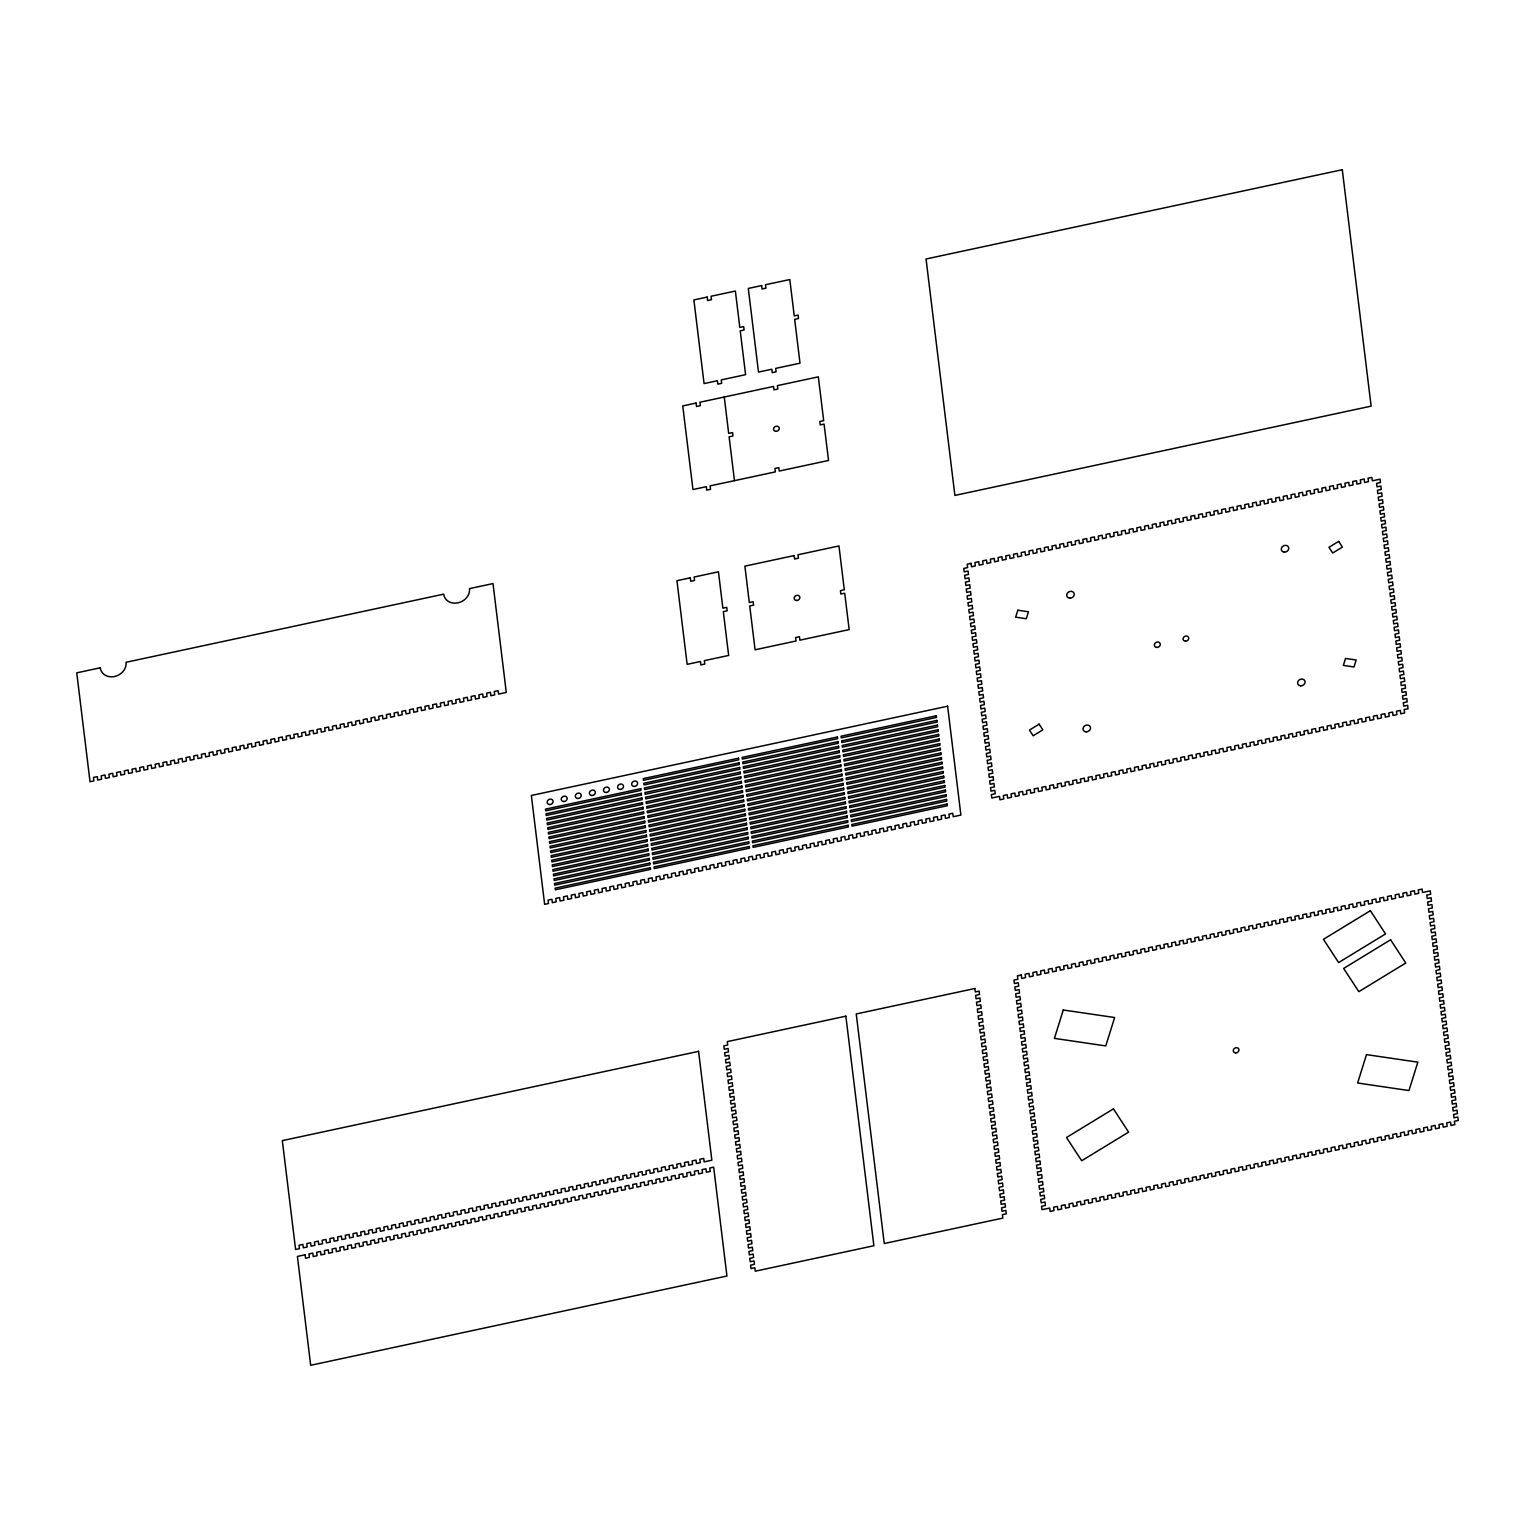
<?xml version="1.0" encoding="UTF-8"?>
<svg xmlns="http://www.w3.org/2000/svg" width="1535" height="1535" viewBox="0 0 1535 1535"><rect width="100%" height="100%" fill="white"/><g stroke="black" fill="none" stroke-linecap="round" stroke-linejoin="round"><path stroke-width="1.5" d="M724.251 397.028L728.684 433.407L732.54 432.582L732.962 435.998L729.106 436.823L734.459 480.666M1017.82 610.201L1015.652 617.166L1026.282 618.739L1028.45 611.774L1017.82 610.201M1063.275 1009.992L1054.411 1038.37L1105.756 1045.93L1114.64 1017.532L1063.275 1009.992M1345.543 658.438L1343.355 665.403L1353.985 666.977L1356.172 660.012L1345.543 658.438M1366.495 1054.622L1357.612 1083L1408.957 1090.56L1417.841 1062.162L1366.495 1054.622M1039.137 724.155L1029.429 730.084L1033.151 735.783L1042.86 729.854L1039.137 724.155M1338.673 541.394L1328.965 547.323L1332.687 553.022L1342.396 547.093L1338.673 541.394M1370.371 910.696L1323.439 939.324L1338.616 962.56L1385.549 933.932L1370.371 910.696M1113.431 1108.884L1066.499 1137.512L1081.676 1160.748L1128.609 1132.12L1113.431 1108.884M1390.576 939.785L1343.643 968.432L1358.82 991.668L1405.753 963.021L1390.576 939.785M707.213 297.08L693.878 299.939L704.066 383.577L717.421 380.718L717.824 384.153L721.68 383.328L721.258 379.893L745.588 374.674L740.235 330.85L744.091 330.025L743.669 326.59L739.812 327.415L735.38 291.036L711.07 296.255L711.492 299.69L707.635 300.515L707.213 297.08M761.629 285.568L748.293 288.446L758.501 372.084L771.836 369.206L772.259 372.64L776.115 371.815L775.693 368.381L800.004 363.181L794.67 319.338L798.507 318.512L798.104 315.097L794.247 315.922L789.815 279.543L765.485 284.743L765.907 288.177L762.051 289.002L761.629 285.568M1342.281 169.713L926.046 258.993L954.885 495.421L1371.12 406.142L1342.281 169.713M696.084 403.053L682.749 405.931L692.957 489.55L706.292 486.691L706.714 490.125L710.551 489.3L710.149 485.866L775.386 471.878L774.964 468.463L778.821 467.638L779.224 471.053L828.535 460.481L824.084 424.101L820.246 424.926L819.824 421.492L823.681 420.667L818.328 376.843L777.401 385.63L777.823 389.046L773.966 389.871L773.544 386.455L699.941 402.228L700.363 405.662L696.506 406.487L696.084 403.053M100.255 667.802L76.75 672.848L90.028 781.718L93.884 780.874L93.462 777.458L97.319 776.633L97.741 780.049L101.598 779.224L101.176 775.808L105.032 774.983L105.435 778.399L109.292 777.573L108.889 774.158L112.727 773.314L113.149 776.748L117.005 775.923L116.583 772.489L120.44 771.664L120.862 775.098L124.719 774.273L124.297 770.839L128.153 770.014L128.575 773.448L132.432 772.623L132.01 769.188L135.867 768.363L136.27 771.798L140.126 770.954L139.723 767.538L143.561 766.713L143.983 770.129L147.84 769.304L147.418 765.888L151.274 765.063L151.696 768.479L155.553 767.654L155.131 764.238L158.988 763.413L159.41 766.828L163.266 766.003L162.844 762.569L166.701 761.744L167.104 765.178L170.961 764.353L170.538 760.919L174.395 760.094L174.817 763.528L178.674 762.703L178.252 759.269L182.109 758.443L182.531 761.878L186.387 761.053L185.965 757.618L189.822 756.793L190.244 760.209L194.082 759.384L193.679 755.968L197.535 755.143L197.938 758.559L201.795 757.734L201.373 754.318L205.229 753.493L205.652 756.909L209.508 756.083L209.086 752.668L212.943 751.824L213.365 755.258L217.222 754.433L216.8 750.999L220.656 750.174L221.078 753.608L224.916 752.783L224.513 749.349L228.35 748.524L228.773 751.958L232.629 751.133L232.207 747.698L236.064 746.873L236.486 750.308L240.343 749.464L239.921 746.048L243.777 745.223L244.199 748.639L248.056 747.814L247.634 744.398L251.491 743.573L251.893 746.989L255.75 746.163L255.347 742.748L259.185 741.904L259.607 745.338L263.464 744.513L263.041 741.079L266.898 740.254L267.32 743.688L271.177 742.863L270.755 739.429L274.611 738.604L275.034 742.038L278.89 741.213L278.468 737.779L282.325 736.953L282.728 740.388L286.584 739.563L286.162 736.128L290.019 735.303L290.441 738.719L294.298 737.894L293.876 734.478L297.732 733.653L298.155 737.069L302.011 736.244L301.589 732.828L305.446 732.003L305.868 735.418L309.705 734.593L309.302 731.159L313.159 730.334L313.562 733.768L317.419 732.943L316.997 729.509L320.853 728.684L321.275 732.118L325.132 731.293L324.71 727.859L328.567 727.034L328.989 730.468L332.846 729.643L332.423 726.209L336.28 725.383L336.702 728.799L340.54 727.974L340.137 724.558L343.993 723.733L344.396 727.149L348.253 726.324L347.831 722.908L351.688 722.083L352.11 725.499L355.966 724.673L355.544 721.258L359.401 720.414L359.823 723.848L363.68 723.023L363.258 719.589L367.114 718.764L367.537 722.198L371.374 721.373L370.971 717.939L374.809 717.114L375.231 720.548L379.087 719.723L378.665 716.289L382.522 715.463L382.944 718.898L386.801 718.054L386.379 714.638L390.235 713.813L390.657 717.229L394.514 716.404L394.092 712.988L397.949 712.163L398.352 715.579L402.208 714.754L401.805 711.338L405.643 710.513L406.065 713.928L409.922 713.103L409.5 709.669L413.356 708.844L413.778 712.278L417.635 711.453L417.213 708.019L421.07 707.194L421.492 710.628L425.349 709.803L424.926 706.369L428.783 705.544L429.186 708.978L433.043 708.153L432.621 704.718L436.477 703.893L436.899 707.309L440.756 706.484L440.334 703.068L444.191 702.243L444.613 705.659L448.469 704.834L448.047 701.418L451.904 700.593L452.326 704.009L456.164 703.183L455.761 699.749L459.617 698.924L460.02 702.358L463.877 701.533L463.455 698.099L467.312 697.274L467.734 700.708L471.59 699.883L471.168 696.449L475.025 695.624L475.447 699.058L479.304 698.233L478.882 694.799L482.738 693.973L483.16 697.408L486.998 696.564L486.595 693.148L490.433 692.323L490.855 695.739L494.711 694.914L494.289 691.498L498.146 690.673L498.568 694.089L506.281 692.438L493.004 583.588L469.499 588.615A13.354 11.378 -26.7 0 1 457.986 602.852A13.354 11.378 -26.7 0 1 443.692 594.16L126.062 662.276A13.354 11.378 -26.7 0 1 114.549 676.513A13.354 11.378 -26.7 0 1 100.255 667.802M690.27 577.851L676.935 580.71L687.143 664.348L700.478 661.489L700.9 664.924L704.757 664.099L704.335 660.664L728.645 655.445L723.311 611.621L727.149 610.796L726.746 607.361L722.889 608.186L718.438 571.807L694.127 577.026L694.549 580.46L690.692 581.285L690.27 577.851M794.171 555.574L744.878 566.146L749.31 602.526L753.167 601.701L753.589 605.116L749.732 605.96L755.086 649.785L796.013 640.997L795.59 637.581L799.447 636.756L799.85 640.172L849.162 629.599L844.711 593.22L840.873 594.045L840.451 590.63L844.308 589.805L838.954 545.961L798.027 554.749L798.449 558.164L794.593 558.989L794.171 555.574M971.079 563.345L967.223 564.17L967.645 567.605L963.788 568.43L964.21 571.864L968.048 571.039L968.47 574.455L964.613 575.28L965.035 578.714L968.892 577.889L969.314 581.304L965.457 582.13L965.88 585.564L969.736 584.739L970.139 588.154L966.283 588.999L966.705 592.414L970.561 591.589L970.983 595.024L967.127 595.849L967.549 599.264L971.406 598.439L971.808 601.874L967.971 602.699L968.374 606.114L972.231 605.289L972.653 608.723L968.796 609.548L969.218 612.983L973.075 612.158L973.497 615.573L969.64 616.398L970.043 619.833L973.9 619.008L974.322 622.423L970.465 623.248L970.887 626.683L974.744 625.858L975.166 629.273L971.31 630.117L971.732 633.533L975.569 632.708L975.991 636.142L972.135 636.967L972.557 640.383L976.413 639.558L976.836 642.992L972.979 643.817L973.401 647.233L977.258 646.408L977.661 649.842L973.823 650.667L974.226 654.102L978.083 653.277L978.505 656.692L974.648 657.517L975.07 660.952L978.927 660.127L979.349 663.542L975.492 664.367L975.895 667.802L979.752 666.977L980.174 670.392L976.318 671.236L976.74 674.652L980.596 673.827L981.018 677.261L977.162 678.086L977.584 681.502L981.421 680.677L981.844 684.111L977.987 684.936L978.409 688.352L982.266 687.526L982.688 690.961L978.831 691.786L979.253 695.221L983.11 694.396L983.513 697.811L979.656 698.636L980.078 702.071L983.935 701.246L984.357 704.661L980.5 705.486L980.923 708.921L984.779 708.096L985.182 711.511L981.345 712.355L981.748 715.77L985.604 714.945L986.026 718.38L982.17 719.205L982.592 722.62L986.449 721.795L986.871 725.23L983.014 726.055L983.436 729.47L987.274 728.645L987.696 732.08L983.839 732.905L984.261 736.339L988.118 735.514L988.54 738.93L984.683 739.755L985.105 743.189L988.962 742.364L989.365 745.78L985.508 746.605L985.931 750.039L989.787 749.214L990.209 752.63L986.353 753.455L986.775 756.889L990.631 756.064L991.034 759.499L987.197 760.324L987.6 763.739L991.457 762.914L991.879 766.349L988.022 767.174L988.444 770.589L992.301 769.764L992.723 773.199L988.866 774.024L989.269 777.458L993.126 776.633L993.548 780.049L989.691 780.874L990.113 784.308L993.97 783.483L994.392 786.899L990.535 787.724L990.958 791.158L994.795 790.333L995.217 793.749L991.361 794.574L991.783 798.008L999.496 796.358L999.918 799.793L1003.775 798.948L1003.353 795.533L1007.209 794.708L1007.612 798.123L1011.469 797.298L1011.066 793.883L1014.904 793.058L1015.326 796.473L1019.182 795.648L1018.76 792.233L1022.617 791.388L1023.039 794.823L1026.896 793.998L1026.474 790.563L1030.33 789.738L1030.753 793.173L1034.609 792.348L1034.187 788.913L1038.044 788.088L1038.447 791.523L1042.303 790.698L1041.881 787.263L1045.738 786.438L1046.16 789.873L1050.017 789.028L1049.595 785.613L1053.451 784.788L1053.873 788.203L1057.73 787.378L1057.308 783.963L1061.165 783.138L1061.587 786.553L1065.424 785.728L1065.021 782.313L1068.878 781.488L1069.281 784.903L1073.138 784.078L1072.716 780.643L1076.572 779.818L1076.994 783.253L1080.851 782.428L1080.429 778.993L1084.286 778.168L1084.708 781.603L1088.564 780.778L1088.142 777.343L1091.999 776.518L1092.421 779.953L1096.259 779.128L1095.856 775.693L1099.693 774.868L1100.115 778.283L1103.972 777.458L1103.55 774.043L1107.407 773.218L1107.829 776.633L1111.685 775.808L1111.263 772.393L1115.12 771.568L1115.542 774.983L1119.399 774.158L1118.977 770.723L1122.833 769.898L1123.236 773.333L1127.093 772.508L1126.69 769.073L1130.528 768.248L1130.95 771.683L1134.806 770.858L1134.384 767.423L1138.241 766.598L1138.663 770.033L1142.52 769.208L1142.098 765.773L1145.954 764.948L1146.376 768.383L1150.233 767.538L1149.811 764.123L1153.668 763.298L1154.071 766.713L1157.927 765.888L1157.524 762.473L1161.362 761.648L1161.784 765.063L1165.641 764.238L1165.218 760.823L1169.075 759.978L1169.497 763.413L1173.354 762.588L1172.932 759.153L1176.789 758.328L1177.211 761.763L1181.048 760.938L1180.645 757.503L1184.502 756.678L1184.905 760.113L1188.762 759.288L1188.339 755.853L1192.196 755.028L1192.618 758.463L1196.475 757.638L1196.053 754.203L1199.909 753.378L1200.332 756.793L1204.188 755.968L1203.766 752.553L1207.623 751.728L1208.045 755.143L1211.882 754.318L1211.48 750.903L1215.336 750.078L1215.739 753.493L1219.596 752.668L1219.174 749.234L1223.03 748.408L1223.453 751.843L1227.309 751.018L1226.887 747.583L1230.744 746.758L1231.166 750.193L1235.023 749.368L1234.601 745.933L1238.457 745.108L1238.879 748.543L1242.717 747.718L1242.314 744.283L1246.151 743.458L1246.573 746.873L1250.43 746.048L1250.008 742.633L1253.865 741.808L1254.287 745.223L1258.144 744.398L1257.721 740.983L1261.578 740.158L1262 743.573L1265.857 742.748L1265.435 739.333L1269.292 738.488L1269.694 741.923L1273.551 741.098L1273.148 737.663L1276.986 736.838L1277.408 740.273L1281.264 739.448L1280.842 736.013L1284.699 735.188L1285.121 738.623L1288.978 737.798L1288.556 734.363L1292.412 733.538L1292.835 736.973L1296.691 736.128L1296.269 732.713L1300.126 731.888L1300.529 735.303L1304.385 734.478L1303.963 731.063L1307.82 730.238L1308.242 733.653L1312.099 732.828L1311.677 729.413L1315.533 728.569L1315.956 732.003L1319.812 731.178L1319.39 727.743L1323.247 726.918L1323.669 730.353L1327.506 729.528L1327.103 726.093L1330.96 725.268L1331.363 728.703L1335.22 727.878L1334.798 724.443L1338.654 723.618L1339.076 727.053L1342.933 726.228L1342.511 722.793L1346.368 721.968L1346.79 725.383L1350.646 724.558L1350.224 721.143L1354.081 720.318L1354.503 723.733L1358.341 722.908L1357.938 719.493L1361.794 718.668L1362.197 722.083L1366.054 721.258L1365.632 717.824L1369.489 716.999L1369.911 720.433L1373.767 719.608L1373.345 716.173L1377.202 715.348L1377.624 718.783L1381.481 717.958L1381.059 714.523L1384.915 713.698L1385.318 717.133L1389.175 716.308L1388.772 712.873L1392.61 712.048L1393.032 715.483L1396.888 714.638L1396.466 711.223L1400.323 710.398L1400.745 713.813L1404.602 712.988L1404.18 709.573L1408.036 708.748L1407.614 705.313L1403.757 706.138L1403.335 702.723L1407.192 701.879L1406.789 698.463L1402.932 699.288L1402.51 695.854L1406.367 695.029L1405.945 691.613L1402.088 692.438L1401.666 689.004L1405.523 688.179L1405.101 684.764L1401.263 685.589L1400.841 682.154L1404.698 681.329L1404.276 677.894L1400.419 678.719L1399.997 675.304L1403.853 674.479L1403.431 671.044L1399.575 671.87L1399.172 668.454L1403.028 667.629L1402.606 664.195L1398.75 665.02L1398.327 661.604L1402.184 660.76L1401.762 657.345L1397.905 658.17L1397.502 654.735L1401.34 653.91L1400.937 650.495L1397.08 651.32L1396.658 647.885L1400.515 647.06L1400.093 643.645L1396.236 644.47L1395.814 641.035L1399.671 640.21L1399.248 636.776L1395.411 637.601L1394.989 634.185L1398.845 633.36L1398.423 629.926L1394.567 630.751L1394.145 627.335L1398.001 626.51L1397.579 623.076L1393.722 623.901L1393.319 620.485L1397.176 619.641L1396.754 616.226L1392.897 617.051L1392.475 613.616L1396.332 612.791L1395.91 609.376L1392.053 610.201L1391.65 606.766L1395.488 605.941L1395.085 602.526L1391.228 603.351L1390.806 599.916L1394.663 599.091L1394.24 595.657L1390.384 596.482L1389.962 593.066L1393.818 592.241L1393.415 588.807L1389.559 589.632L1389.137 586.216L1392.993 585.391L1392.571 581.957L1388.715 582.782L1388.292 579.367L1392.149 578.522L1391.727 575.107L1387.889 575.932L1387.467 572.497L1391.324 571.672L1390.902 568.257L1387.045 569.082L1386.623 565.648L1390.48 564.822L1390.058 561.407L1386.201 562.232L1385.798 558.798L1389.655 557.972L1389.233 554.538L1385.376 555.363L1384.954 551.948L1388.81 551.123L1388.388 547.688L1384.532 548.513L1384.129 545.098L1387.966 544.273L1387.563 540.838L1383.707 541.663L1383.284 538.248L1387.141 537.404L1386.719 533.988L1382.862 534.813L1382.44 531.379L1386.297 530.554L1385.875 527.138L1382.037 527.963L1381.615 524.529L1385.472 523.704L1385.05 520.288L1381.193 521.113L1380.771 517.679L1384.628 516.854L1384.205 513.419L1380.349 514.244L1379.946 510.829L1383.803 510.004L1383.38 506.569L1379.524 507.394L1379.102 503.979L1382.958 503.154L1382.536 499.719L1378.679 500.544L1378.277 497.129L1382.114 496.285L1381.711 492.869L1377.854 493.694L1377.432 490.26L1381.289 489.435L1380.867 486.019L1377.01 486.844L1376.588 483.41L1380.445 482.585L1380.042 479.169L1372.328 480.82L1371.906 477.385L1368.05 478.21L1368.472 481.645L1364.615 482.47L1364.193 479.035L1360.336 479.86L1360.758 483.295L1356.902 484.12L1356.499 480.685L1352.642 481.529L1353.045 484.945L1349.207 485.77L1348.785 482.355L1344.929 483.18L1345.351 486.595L1341.494 487.42L1341.072 484.005L1337.215 484.83L1337.637 488.245L1333.781 489.07L1333.359 485.655L1329.502 486.48L1329.924 489.914L1326.067 490.739L1325.664 487.305L1321.808 488.13L1322.211 491.565L1318.373 492.39L1317.951 488.955L1314.094 489.78L1314.516 493.215L1310.66 494.04L1310.238 490.605L1306.381 491.43L1306.803 494.865L1302.946 495.69L1302.524 492.274L1298.668 493.1L1299.09 496.515L1295.233 497.34L1294.83 493.925L1290.973 494.75L1291.395 498.165L1287.539 498.99L1287.117 495.575L1283.26 496.4L1283.682 499.834L1279.825 500.659L1279.403 497.225L1275.547 498.05L1275.969 501.485L1272.112 502.31L1271.69 498.875L1267.852 499.7L1268.255 503.135L1264.399 503.96L1263.996 500.525L1260.139 501.35L1260.561 504.785L1256.705 505.61L1256.282 502.175L1252.426 503.02L1252.848 506.435L1248.991 507.26L1248.569 503.845L1244.712 504.67L1245.134 508.085L1241.278 508.91L1240.856 505.495L1237.018 506.32L1237.421 509.735L1233.584 510.579L1233.161 507.145L1229.305 507.97L1229.727 511.404L1225.87 512.229L1225.448 508.795L1221.591 509.62L1222.014 513.055L1218.157 513.88L1217.735 510.445L1213.878 511.27L1214.3 514.705L1210.443 515.53L1210.04 512.095L1206.184 512.92L1206.587 516.355L1202.749 517.18L1202.327 513.764L1198.47 514.59L1198.893 518.005L1195.036 518.83L1194.614 515.415L1190.757 516.24L1191.179 519.655L1187.322 520.48L1186.9 517.065L1183.044 517.89L1183.466 521.324L1179.609 522.149L1179.206 518.715L1175.349 519.54L1175.772 522.975L1171.915 523.8L1171.493 520.365L1167.636 521.19L1168.058 524.625L1164.202 525.45L1163.779 522.015L1159.923 522.84L1160.345 526.275L1156.488 527.1L1156.066 523.684L1152.229 524.51L1152.631 527.925L1148.775 528.75L1148.372 525.335L1144.515 526.16L1144.937 529.575L1141.081 530.4L1140.659 526.985L1136.802 527.81L1137.224 531.225L1133.367 532.069L1132.945 528.635L1129.088 529.46L1129.511 532.894L1125.654 533.72L1125.232 530.285L1121.394 531.11L1121.797 534.545L1117.94 535.37L1117.538 531.935L1113.681 532.76L1114.103 536.195L1110.246 537.02L1109.824 533.585L1105.967 534.429L1106.39 537.845L1102.533 538.67L1102.111 535.254L1098.254 536.08L1098.676 539.495L1094.82 540.32L1094.397 536.905L1090.56 537.73L1090.963 541.145L1087.125 541.989L1086.703 538.555L1082.847 539.38L1083.269 542.814L1079.412 543.639L1078.99 540.205L1075.133 541.03L1075.555 544.464L1071.699 545.29L1071.277 541.855L1067.42 542.68L1067.842 546.115L1063.985 546.94L1063.582 543.505L1059.726 544.33L1060.129 547.765L1056.291 548.59L1055.869 545.174L1052.012 546L1052.434 549.415L1048.578 550.24L1048.156 546.825L1044.299 547.65L1044.721 551.065L1040.864 551.89L1040.442 548.475L1036.585 549.3L1037.008 552.734L1033.151 553.559L1032.748 550.125L1028.891 550.95L1029.313 554.384L1025.457 555.21L1025.035 551.775L1021.178 552.6L1021.6 556.035L1017.743 556.86L1017.321 553.425L1013.465 554.25L1013.887 557.685L1010.03 558.51L1009.608 555.075L1005.77 555.919L1006.173 559.335L1002.317 560.16L1001.914 556.745L998.057 557.57L998.479 560.985L994.622 561.81L994.2 558.395L990.344 559.22L990.766 562.635L986.909 563.479L986.487 560.045L982.63 560.87L983.052 564.304L979.196 565.129L978.774 561.695L974.936 562.52L975.339 565.954L971.501 566.78L971.079 563.345M947.613 706.215L531.359 795.475L544.637 904.345L548.494 903.501L548.091 900.086L551.928 899.261L552.351 902.676L556.207 901.851L555.785 898.436L559.642 897.61L560.064 901.026L563.921 900.201L563.499 896.785L567.355 895.941L567.777 899.376L571.634 898.551L571.212 895.116L575.069 894.291L575.471 897.726L579.328 896.9L578.906 893.466L582.763 892.641L583.185 896.075L587.042 895.25L586.619 891.816L590.476 890.991L590.898 894.425L594.755 893.6L594.333 890.166L598.189 889.341L598.612 892.756L602.449 891.931L602.046 888.516L605.903 887.69L606.306 891.106L610.163 890.281L609.74 886.865L613.597 886.04L614.019 889.456L617.876 888.631L617.454 885.196L621.31 884.371L621.733 887.806L625.589 886.981L625.167 883.546L629.024 882.721L629.446 886.155L633.283 885.33L632.88 881.896L636.718 881.071L637.14 884.505L640.997 883.68L640.575 880.246L644.431 879.421L644.853 882.836L648.71 882.011L648.288 878.596L652.145 877.771L652.567 881.186L656.424 880.361L656.001 876.946L659.858 876.12L660.261 879.536L664.118 878.711L663.715 875.295L667.552 874.451L667.974 877.886L671.831 877.061L671.409 873.626L675.266 872.801L675.688 876.236L679.545 875.41L679.122 871.976L682.979 871.151L683.401 874.585L687.258 873.76L686.836 870.326L690.692 869.501L691.095 872.935L694.952 872.091L694.549 868.676L698.387 867.851L698.809 871.266L702.665 870.441L702.243 867.026L706.1 866.2L706.522 869.616L710.379 868.791L709.957 865.375L713.813 864.531L714.236 867.966L718.073 867.141L717.67 863.706L721.527 862.881L721.93 866.316L725.786 865.491L725.364 862.056L729.221 861.231L729.643 864.665L733.5 863.84L733.078 860.406L736.934 859.581L737.356 863.015L741.213 862.19L740.791 858.756L744.648 857.931L745.07 861.346L748.907 860.521L748.504 857.106L752.361 856.281L752.764 859.696L756.621 858.871L756.199 855.455L760.055 854.63L760.477 858.046L764.334 857.221L763.912 853.786L767.769 852.961L768.191 856.396L772.047 855.571L771.625 852.136L775.482 851.311L775.904 854.746L779.742 853.921L779.339 850.486L783.176 849.661L783.598 853.095L787.455 852.27L787.033 848.836L790.89 848.011L791.312 851.445L795.168 850.601L794.746 847.186L798.603 846.361L799.025 849.776L802.882 848.951L802.46 845.536L806.316 844.711L806.719 848.126L810.576 847.301L810.173 843.885L814.01 843.041L814.433 846.476L818.289 845.651L817.867 842.216L821.724 841.391L822.146 844.826L826.003 844.001L825.581 840.566L829.437 839.741L829.859 843.175L833.716 842.35L833.294 838.916L837.151 838.091L837.554 841.525L841.41 840.681L840.988 837.266L844.845 836.441L845.267 839.856L849.124 839.031L848.702 835.616L852.558 834.791L852.98 838.206L856.837 837.381L856.415 833.965L860.272 833.14L860.694 836.556L864.531 835.731L864.128 832.296L867.985 831.471L868.388 834.906L872.245 834.081L871.822 830.646L875.679 829.821L876.101 833.256L879.958 832.43L879.536 828.996L883.392 828.171L883.815 831.605L887.671 830.78L887.249 827.346L891.106 826.521L891.528 829.936L895.365 829.111L894.963 825.696L898.819 824.871L899.222 828.286L903.079 827.461L902.657 824.046L906.513 823.221L906.936 826.636L910.792 825.811L910.37 822.395L914.227 821.551L914.649 824.986L918.506 824.161L918.083 820.726L921.94 819.901L922.343 823.336L926.2 822.511L925.797 819.076L929.634 818.251L930.057 821.686L933.913 820.86L933.491 817.426L937.348 816.601L937.77 820.035L941.627 819.191L941.204 815.776L945.061 814.951L945.483 818.366L949.34 817.541L948.918 814.126L952.774 813.301L953.177 816.716L960.891 815.066L947.613 706.215M738.527 758.194L643.261 778.629L643.453 780.298L738.719 759.863L738.527 758.194M837.419 736.992L742.153 757.407L742.364 759.096L837.63 738.661L837.419 736.992M936.331 715.77L841.065 736.205L841.276 737.875L936.542 717.44L936.331 715.77M739.083 762.837L643.817 783.272L644.028 784.941L739.294 764.507L739.083 762.837M837.995 741.635L742.729 762.07L742.94 763.739L838.206 743.305L837.995 741.635M936.906 720.414L841.64 740.849L841.832 742.518L937.098 722.083L936.906 720.414M640.747 788.702L545.481 809.137L545.692 810.806L640.958 790.371L640.747 788.702M739.659 767.5L644.393 787.915L644.585 789.585L739.851 769.169L739.659 767.5M838.571 746.279L743.285 766.713L743.496 768.383L838.762 747.948L838.571 746.279M937.463 725.076L842.197 745.492L842.408 747.161L937.674 726.746L937.463 725.076M641.323 793.346L546.057 813.78L546.249 815.45L641.515 795.015L641.323 793.346M740.215 772.143L644.949 792.559L645.16 794.247L740.426 773.813L740.215 772.143M839.127 750.922L743.861 771.357L744.072 773.026L839.338 752.591L839.127 750.922M938.038 729.72L842.773 750.154L842.964 751.824L938.23 731.389L938.038 729.72M641.879 797.989L546.613 818.424L546.825 820.093L642.09 799.658L641.879 797.989M740.791 776.787L645.525 797.221L645.717 798.891L741.002 778.456L740.791 776.787M839.703 755.565L744.437 776L744.628 777.669L839.894 757.235L839.703 755.565M938.595 734.363L843.329 754.798L843.54 756.467L938.806 736.033L938.595 734.363M642.455 802.651L547.189 823.067L547.381 824.736L642.647 804.321L642.455 802.651M741.347 781.43L646.082 801.865L646.293 803.534L741.558 783.099L741.347 781.43M840.259 760.228L744.993 780.643L745.204 782.313L840.47 761.897L840.259 760.228M939.171 739.007L843.905 759.441L844.096 761.111L939.382 740.676L939.171 739.007M643.011 807.295L547.746 827.71L547.957 829.399L643.223 808.964L643.011 807.295M741.923 786.073L646.657 806.508L646.868 808.178L742.134 787.743L741.923 786.073M840.835 764.871L745.569 785.306L745.761 786.975L841.026 766.541L840.835 764.871M939.727 743.65L844.461 764.085L844.672 765.754L939.938 745.319L939.727 743.65M643.587 811.938L548.321 832.373L548.513 834.042L643.779 813.608L643.587 811.938M742.499 790.717L647.214 811.152L647.425 812.821L742.691 792.386L742.499 790.717M841.391 769.515L746.125 789.949L746.336 791.619L841.602 771.184L841.391 769.515M940.303 748.293L845.037 768.728L845.248 770.397L940.514 749.963L940.303 748.293M644.144 816.582L548.878 837.016L549.089 838.686L644.355 818.251L644.144 816.582M743.055 795.379L647.789 815.795L648 817.464L743.266 797.049L743.055 795.379M841.967 774.158L746.701 794.593L746.893 796.262L842.159 775.827L841.967 774.158M940.878 752.956L845.593 773.371L845.804 775.041L941.07 754.625L940.878 752.956M644.719 821.225L549.453 841.66L549.645 843.329L644.911 822.894L644.719 821.225M743.631 800.023L648.346 820.457L648.557 822.127L743.823 801.692L743.631 800.023M842.523 778.801L747.257 799.236L747.468 800.905L842.734 780.471L842.523 778.801M941.435 757.599L846.169 778.034L846.38 779.703L941.646 759.269L941.435 757.599M645.276 825.868L550.01 846.303L550.221 847.972L645.487 827.538L645.276 825.868M744.187 804.666L648.921 825.101L649.132 826.77L744.398 806.336L744.187 804.666M843.099 783.445L747.833 803.879L748.025 805.549L843.291 785.114L843.099 783.445M942.01 762.243L846.744 782.677L846.936 784.347L942.202 763.912L942.01 762.243M645.851 830.531L550.585 850.946L550.777 852.616L646.062 832.2L645.851 830.531M744.763 809.31L649.497 829.744L649.689 831.414L744.955 810.979L744.763 809.31M843.655 788.107L748.389 808.523L748.6 810.192L843.866 789.777L843.655 788.107M942.567 766.886L847.301 787.321L847.512 788.99L942.778 768.555L942.567 766.886M646.408 835.174L551.142 855.609L551.353 857.278L646.619 836.844L646.408 835.174M745.319 813.953L650.053 834.388L650.264 836.057L745.53 815.622L745.319 813.953M844.231 792.751L748.965 813.185L749.157 814.855L844.442 794.42L844.231 792.751M943.142 771.529L847.876 791.964L848.068 793.633L943.334 773.199L943.142 771.529M646.983 839.818L551.717 860.252L551.928 861.922L647.194 841.487L646.983 839.818M745.895 818.596L650.629 839.031L650.821 840.7L746.087 820.266L745.895 818.596M844.787 797.394L749.521 817.829L749.732 819.498L844.998 799.063L844.787 797.394M943.699 776.173L848.433 796.607L848.644 798.277L943.91 777.842L943.699 776.173M647.559 844.461L552.274 864.896L552.485 866.565L647.751 846.13L647.559 844.461M746.451 823.259L651.185 843.674L651.396 845.344L746.662 824.928L746.451 823.259M845.363 802.038L750.097 822.472L750.308 824.141L845.574 803.707L845.363 802.038M944.274 780.835L849.009 801.251L849.2 802.92L944.466 782.505L944.274 780.835M648.115 849.104L552.849 869.539L553.061 871.208L648.326 850.774L648.115 849.104M747.027 827.902L651.761 848.337L651.953 850.006L747.219 829.572L747.027 827.902M845.938 806.681L750.653 827.116L750.864 828.785L846.13 808.35L845.938 806.681M944.831 785.479L849.565 805.913L849.776 807.583L945.042 787.148L944.831 785.479M648.691 853.748L553.425 874.183L553.617 875.852L648.883 855.417L648.691 853.748M747.583 832.546L652.317 852.98L652.529 854.65L747.794 834.215L747.583 832.546M846.495 811.324L751.229 831.759L751.44 833.428L846.706 812.994L846.495 811.324M945.407 790.122L850.141 810.557L850.332 812.226L945.598 791.791L945.407 790.122M649.247 858.41L553.981 878.826L554.193 880.495L649.459 860.08L649.247 858.41M748.159 837.189L652.893 857.624L653.085 859.293L748.37 838.858L748.159 837.189M847.071 815.987L751.805 836.402L751.996 838.072L847.262 817.656L847.071 815.987M945.963 794.765L850.697 815.2L850.908 816.869L946.174 796.435L945.963 794.765M649.823 863.054L554.557 883.488L554.749 885.158L650.015 864.723L649.823 863.054M748.715 841.832L653.449 862.267L653.661 863.936L748.926 843.502L748.715 841.832M847.627 820.63L752.361 841.065L752.572 842.734L847.838 822.299L847.627 820.63M946.539 799.409L851.273 819.843L851.464 821.513L946.75 801.078L946.539 799.409M650.379 867.697L555.114 888.132L555.325 889.801L650.591 869.366L650.379 867.697M749.291 846.476L654.025 866.91L654.217 868.58L749.502 848.145L749.291 846.476M848.203 825.274L752.937 845.708L753.129 847.378L848.394 826.943L848.203 825.274M947.095 804.052L851.829 824.487L852.04 826.156L947.306 805.721L947.095 804.052M1021.293 975.032L1017.436 975.857L1017.859 979.292L1014.002 980.117L1014.424 983.551L1018.261 982.726L1018.684 986.142L1014.827 986.967L1015.249 990.401L1019.106 989.576L1019.528 992.991L1015.671 993.817L1016.093 997.251L1019.95 996.426L1020.353 999.861L1016.515 1000.686L1016.918 1004.101L1020.775 1003.276L1021.197 1006.711L1017.34 1007.536L1017.763 1010.951L1021.619 1010.126L1022.041 1013.561L1018.185 1014.386L1018.588 1017.82L1022.444 1016.976L1022.866 1020.41L1019.01 1021.236L1019.432 1024.67L1023.289 1023.845L1023.711 1027.26L1019.854 1028.085L1020.276 1031.52L1024.114 1030.695L1024.536 1034.11L1020.679 1034.935L1021.101 1038.37L1024.958 1037.545L1025.38 1040.979L1021.523 1041.804L1021.945 1045.22L1025.802 1044.395L1026.205 1047.829L1022.348 1048.654L1022.77 1052.07L1026.627 1051.245L1027.049 1054.679L1023.193 1055.504L1023.615 1058.939L1027.471 1058.095L1027.874 1061.529L1024.037 1062.354L1024.44 1065.789L1028.296 1064.964L1028.719 1068.379L1024.862 1069.204L1025.284 1072.639L1029.141 1071.814L1029.563 1075.229L1025.706 1076.054L1026.128 1079.489L1029.966 1078.664L1030.388 1082.098L1026.531 1082.923L1026.953 1086.339L1030.81 1085.514L1031.232 1088.948L1027.376 1089.773L1027.798 1093.189L1031.654 1092.364L1032.057 1095.798L1028.201 1096.623L1028.623 1100.058L1032.479 1099.214L1032.902 1102.648L1029.045 1103.473L1029.467 1106.908L1033.324 1106.083L1033.727 1109.498L1029.889 1110.323L1030.292 1113.758L1034.149 1112.933L1034.571 1116.348L1030.714 1117.173L1031.136 1120.608L1034.993 1119.783L1035.415 1123.217L1031.558 1124.042L1031.961 1127.457L1035.818 1126.632L1036.24 1130.067L1032.383 1130.892L1032.806 1134.307L1036.662 1133.482L1037.084 1136.917L1033.228 1137.742L1033.65 1141.177L1037.487 1140.332L1037.909 1143.767L1034.053 1144.592L1034.475 1148.027L1038.332 1147.201L1038.754 1150.617L1034.897 1151.442L1035.319 1154.876L1039.176 1154.051L1039.579 1157.467L1035.741 1158.292L1036.144 1161.726L1040.001 1160.901L1040.423 1164.336L1036.566 1165.161L1036.988 1168.576L1040.845 1167.751L1041.267 1171.186L1037.411 1172.011L1037.813 1175.426L1041.67 1174.601L1042.092 1178.036L1038.236 1178.861L1038.658 1182.295L1042.514 1181.451L1042.937 1184.886L1039.08 1185.711L1039.502 1189.145L1043.34 1188.32L1043.762 1191.736L1039.905 1192.561L1040.327 1195.995L1044.184 1195.17L1044.606 1198.586L1040.749 1199.411L1041.171 1202.845L1045.028 1202.02L1045.431 1205.455L1041.574 1206.28L1041.996 1209.695L1049.71 1208.045L1050.132 1211.48L1053.989 1210.655L1053.566 1207.22L1057.423 1206.395L1057.845 1209.81L1061.683 1208.985L1061.28 1205.57L1065.117 1204.745L1065.539 1208.16L1069.396 1207.335L1068.974 1203.92L1072.831 1203.095L1073.253 1206.51L1077.11 1205.685L1076.687 1202.27L1080.544 1201.425L1080.966 1204.86L1084.823 1204.035L1084.401 1200.6L1088.257 1199.775L1088.66 1203.21L1092.517 1202.385L1092.114 1198.95L1095.952 1198.125L1096.374 1201.56L1100.23 1200.735L1099.808 1197.3L1103.665 1196.475L1104.087 1199.909L1107.944 1199.065L1107.522 1195.65L1111.378 1194.825L1111.801 1198.24L1115.657 1197.415L1115.235 1194L1119.092 1193.175L1119.495 1196.59L1123.351 1195.765L1122.929 1192.35L1126.786 1191.505L1127.208 1194.94L1131.065 1194.115L1130.643 1190.68L1134.499 1189.855L1134.921 1193.29L1138.778 1192.465L1138.356 1189.03L1142.213 1188.205L1142.635 1191.64L1146.472 1190.815L1146.069 1187.38L1149.926 1186.555L1150.329 1189.99L1154.186 1189.164L1153.764 1185.73L1157.62 1184.905L1158.042 1188.32L1161.899 1187.495L1161.477 1184.08L1165.334 1183.255L1165.756 1186.67L1169.612 1185.845L1169.19 1182.43L1173.047 1181.605L1173.469 1185.02L1177.307 1184.195L1176.904 1180.76L1180.76 1179.935L1181.163 1183.37L1185.02 1182.545L1184.598 1179.11L1188.455 1178.285L1188.877 1181.72L1192.733 1180.895L1192.311 1177.46L1196.168 1176.635L1196.59 1180.07L1200.447 1179.245L1200.025 1175.81L1203.881 1174.985L1204.284 1178.419L1208.141 1177.575L1207.738 1174.16L1211.576 1173.335L1211.998 1176.75L1215.854 1175.925L1215.432 1172.51L1219.289 1171.685L1219.711 1175.1L1223.568 1174.275L1223.146 1170.86L1227.002 1170.015L1227.424 1173.45L1231.281 1172.625L1230.859 1169.19L1234.716 1168.365L1235.119 1171.8L1238.975 1170.975L1238.572 1167.54L1242.41 1166.715L1242.832 1170.15L1246.689 1169.325L1246.266 1165.89L1250.123 1165.065L1250.545 1168.5L1254.402 1167.655L1253.98 1164.24L1257.837 1163.415L1258.259 1166.83L1262.115 1166.005L1261.693 1162.59L1265.55 1161.765L1265.953 1165.18L1269.81 1164.355L1269.387 1160.94L1273.244 1160.115L1273.666 1163.53L1277.523 1162.705L1277.101 1159.27L1280.957 1158.445L1281.38 1161.88L1285.236 1161.055L1284.814 1157.62L1288.671 1156.795L1289.093 1160.23L1292.93 1159.405L1292.528 1155.97L1296.384 1155.145L1296.787 1158.58L1300.644 1157.755L1300.222 1154.32L1304.078 1153.495L1304.501 1156.91L1308.357 1156.085L1307.935 1152.67L1311.792 1151.845L1312.214 1155.26L1316.071 1154.435L1315.648 1151.02L1319.505 1150.195L1319.927 1153.61L1323.765 1152.785L1323.362 1149.35L1327.199 1148.525L1327.621 1151.96L1331.478 1151.135L1331.056 1147.7L1334.913 1146.875L1335.335 1150.31L1339.192 1149.485L1338.769 1146.05L1342.626 1145.225L1343.048 1148.66L1346.905 1147.835L1346.483 1144.4L1350.34 1143.575L1350.742 1147.01L1354.599 1146.165L1354.196 1142.75L1358.034 1141.925L1358.456 1145.34L1362.312 1144.515L1361.89 1141.1L1365.747 1140.275L1366.169 1143.69L1370.026 1142.865L1369.604 1139.45L1373.46 1138.605L1373.883 1142.04L1377.739 1141.215L1377.317 1137.78L1381.174 1136.955L1381.577 1140.39L1385.433 1139.565L1385.031 1136.13L1388.868 1135.305L1389.29 1138.74L1393.147 1137.915L1392.725 1134.48L1396.581 1133.655L1397.004 1137.09L1400.86 1136.265L1400.438 1132.83L1404.295 1132.005L1404.717 1135.42L1408.554 1134.595L1408.151 1131.18L1412.008 1130.355L1412.411 1133.77L1416.268 1132.945L1415.846 1129.53L1419.702 1128.705L1420.124 1132.12L1423.981 1131.295L1423.559 1127.86L1427.416 1127.035L1427.838 1130.47L1431.694 1129.645L1431.272 1126.21L1435.129 1125.385L1435.551 1128.82L1439.389 1127.995L1438.986 1124.56L1442.842 1123.735L1443.245 1127.17L1447.102 1126.345L1446.68 1122.91L1450.537 1122.085L1450.959 1125.5L1454.815 1124.675L1454.393 1121.26L1458.25 1120.435L1457.828 1117L1453.971 1117.825L1453.568 1114.41L1457.406 1113.585L1457.003 1110.15L1453.146 1110.975L1452.724 1107.541L1456.581 1106.716L1456.159 1103.3L1452.302 1104.126L1451.88 1100.691L1455.736 1099.866L1455.333 1096.451L1451.477 1097.276L1451.055 1093.841L1454.911 1093.016L1454.489 1089.601L1450.633 1090.426L1450.21 1086.991L1454.067 1086.166L1453.645 1082.731L1449.808 1083.556L1449.385 1080.141L1453.242 1079.316L1452.82 1075.881L1448.963 1076.707L1448.541 1073.291L1452.398 1072.466L1451.976 1069.032L1448.119 1069.857L1447.716 1066.441L1451.554 1065.597L1451.151 1062.182L1447.294 1063.007L1446.872 1059.572L1450.728 1058.747L1450.306 1055.332L1446.45 1056.157L1446.028 1052.722L1449.884 1051.897L1449.481 1048.482L1445.625 1049.307L1445.203 1045.872L1449.059 1045.047L1448.637 1041.613L1444.78 1042.438L1444.358 1039.022L1448.215 1038.197L1447.793 1034.763L1443.955 1035.588L1443.533 1032.172L1447.39 1031.347L1446.968 1027.913L1443.111 1028.738L1442.689 1025.322L1446.546 1024.478L1446.123 1021.063L1442.267 1021.888L1441.864 1018.453L1445.721 1017.628L1445.298 1014.213L1441.442 1015.038L1441.02 1011.603L1444.876 1010.778L1444.454 1007.363L1440.597 1008.188L1440.195 1004.753L1444.032 1003.928L1443.629 1000.494L1439.772 1001.319L1439.35 997.904L1443.207 997.078L1442.785 993.644L1438.928 994.469L1438.506 991.054L1442.363 990.229L1441.941 986.794L1438.103 987.619L1437.681 984.204L1441.538 983.359L1441.116 979.944L1437.259 980.769L1436.837 977.335L1440.693 976.509L1440.271 973.094L1436.415 973.919L1436.012 970.485L1439.868 969.659L1439.446 966.244L1435.59 967.069L1435.167 963.635L1439.024 962.81L1438.602 959.375L1434.745 960.2L1434.342 956.785L1438.18 955.96L1437.777 952.525L1433.92 953.35L1433.498 949.935L1437.355 949.11L1436.933 945.675L1433.076 946.5L1432.654 943.085L1436.511 942.241L1436.108 938.825L1432.251 939.65L1431.829 936.216L1435.686 935.391L1435.263 931.975L1431.407 932.8L1430.985 929.366L1434.841 928.541L1434.419 925.125L1430.582 925.95L1430.159 922.516L1434.016 921.691L1433.594 918.256L1429.737 919.081L1429.315 915.666L1433.172 914.841L1432.75 911.406L1428.893 912.231L1428.49 908.816L1432.328 907.991L1431.925 904.556L1428.068 905.381L1427.646 901.966L1431.503 901.122L1431.081 897.706L1427.224 898.531L1426.802 895.097L1430.658 894.272L1430.255 890.856L1422.542 892.507L1422.12 889.072L1418.263 889.897L1418.685 893.332L1414.829 894.157L1414.407 890.722L1410.55 891.566L1410.972 894.982L1407.115 895.807L1406.712 892.391L1402.856 893.216L1403.278 896.632L1399.421 897.457L1398.999 894.042L1395.142 894.867L1395.564 898.282L1391.708 899.107L1391.286 895.692L1387.429 896.517L1387.851 899.951L1383.994 900.776L1383.572 897.342L1379.735 898.167L1380.138 901.601L1376.281 902.426L1375.878 898.992L1372.021 899.817L1372.443 903.252L1368.587 904.077L1368.165 900.642L1364.308 901.467L1364.73 904.902L1360.873 905.727L1360.451 902.311L1356.595 903.136L1357.017 906.552L1353.16 907.377L1352.738 903.962L1348.9 904.787L1349.303 908.202L1345.447 909.027L1345.044 905.612L1341.187 906.437L1341.609 909.852L1337.753 910.696L1337.33 907.262L1333.474 908.087L1333.896 911.521L1330.039 912.346L1329.617 908.912L1325.76 909.737L1326.182 913.172L1322.326 913.997L1321.904 910.562L1318.066 911.387L1318.469 914.822L1314.632 915.647L1314.209 912.212L1310.353 913.056L1310.775 916.472L1306.918 917.297L1306.496 913.881L1302.639 914.707L1303.062 918.122L1299.205 918.947L1298.783 915.532L1294.926 916.357L1295.348 919.772L1291.491 920.616L1291.089 917.182L1287.232 918.007L1287.635 921.441L1283.797 922.266L1283.375 918.832L1279.518 919.657L1279.941 923.091L1276.084 923.916L1275.662 920.482L1271.805 921.307L1272.227 924.742L1268.37 925.567L1267.948 922.132L1264.092 922.957L1264.514 926.392L1260.657 927.217L1260.254 923.801L1256.397 924.626L1256.82 928.042L1252.963 928.867L1252.541 925.452L1248.684 926.277L1249.106 929.692L1245.25 930.517L1244.827 927.102L1240.971 927.927L1241.393 931.361L1237.536 932.186L1237.114 928.752L1233.277 929.577L1233.679 933.011L1229.823 933.836L1229.42 930.402L1225.563 931.227L1225.985 934.661L1222.129 935.487L1221.707 932.052L1217.85 932.877L1218.272 936.312L1214.415 937.137L1213.993 933.702L1210.136 934.546L1210.559 937.962L1206.702 938.787L1206.28 935.371L1202.442 936.197L1202.845 939.612L1199.008 940.437L1198.586 937.022L1194.729 937.847L1195.151 941.262L1191.294 942.106L1190.872 938.672L1187.015 939.497L1187.438 942.931L1183.581 943.756L1183.159 940.322L1179.302 941.147L1179.724 944.581L1175.868 945.407L1175.465 941.972L1171.608 942.797L1172.011 946.232L1168.173 947.057L1167.751 943.622L1163.895 944.466L1164.317 947.882L1160.46 948.707L1160.038 945.291L1156.181 946.116L1156.603 949.532L1152.747 950.357L1152.324 946.941L1148.468 947.767L1148.89 951.182L1145.033 952.007L1144.63 948.592L1140.774 949.417L1141.177 952.851L1137.339 953.676L1136.917 950.242L1133.06 951.067L1133.482 954.501L1129.626 955.326L1129.204 951.892L1125.347 952.717L1125.769 956.151L1121.912 956.977L1121.49 953.542L1117.633 954.367L1118.056 957.802L1114.199 958.627L1113.796 955.211L1109.939 956.036L1110.361 959.452L1106.505 960.277L1106.083 956.861L1102.226 957.687L1102.648 961.102L1098.791 961.927L1098.369 958.512L1094.513 959.337L1094.935 962.771L1091.078 963.596L1090.656 960.162L1086.818 960.987L1087.221 964.421L1083.365 965.246L1082.962 961.812L1079.105 962.637L1079.527 966.071L1075.67 966.897L1075.248 963.462L1071.392 964.287L1071.814 967.722L1067.957 968.547L1067.535 965.112L1063.678 965.956L1064.1 969.372L1060.244 970.197L1059.822 966.781L1055.984 967.606L1056.387 971.022L1052.549 971.847L1052.127 968.432L1048.271 969.257L1048.693 972.672L1044.836 973.516L1044.414 970.082L1040.557 970.907L1040.979 974.341L1037.123 975.166L1036.701 971.732L1032.844 972.557L1033.266 975.991L1029.409 976.816L1029.006 973.382L1025.15 974.207L1025.553 977.641L1021.715 978.467L1021.293 975.032M845.862 1016.17L727.283 1041.613L727.686 1045.028L723.848 1045.872L724.251 1049.288L728.108 1048.463L728.53 1051.897L724.673 1052.722L725.096 1056.138L728.952 1055.312L729.374 1058.747L725.518 1059.572L725.921 1062.987L729.777 1062.162L730.199 1065.597L726.343 1066.422L726.765 1069.857L730.622 1069.032L731.044 1072.447L727.187 1073.272L727.609 1076.707L731.447 1075.881L731.869 1079.297L728.012 1080.122L728.434 1083.556L732.291 1082.731L732.713 1086.147L728.856 1086.991L729.279 1090.406L733.135 1089.581L733.538 1093.016L729.681 1093.841L730.104 1097.256L733.96 1096.431L734.382 1099.866L730.526 1100.691L730.948 1104.106L734.804 1103.281L735.207 1106.716L731.37 1107.541L731.773 1110.975L735.63 1110.15L736.052 1113.566L732.195 1114.391L732.617 1117.825L736.474 1117L736.896 1120.416L733.039 1121.241L733.461 1124.675L737.299 1123.85L737.721 1127.266L733.864 1128.11L734.286 1131.525L738.143 1130.7L738.565 1134.135L734.709 1134.96L735.131 1138.375L738.987 1137.55L739.39 1140.985L735.534 1141.81L735.956 1145.225L739.812 1144.4L740.235 1147.835L736.378 1148.66L736.8 1152.094L740.657 1151.269L741.06 1154.685L737.222 1155.51L737.625 1158.944L741.482 1158.119L741.904 1161.534L738.047 1162.36L738.469 1165.794L742.326 1164.969L742.748 1168.384L738.891 1169.229L739.294 1172.644L743.151 1171.819L743.573 1175.254L739.716 1176.079L740.139 1179.494L743.995 1178.669L744.417 1182.103L740.561 1182.929L740.983 1186.344L744.82 1185.519L745.242 1188.953L741.386 1189.779L741.808 1193.213L745.665 1192.388L746.087 1195.803L742.23 1196.628L742.652 1200.063L746.509 1199.238L746.912 1202.653L743.074 1203.478L743.477 1206.913L747.334 1206.088L747.756 1209.503L743.899 1210.347L744.322 1213.763L748.178 1212.938L748.6 1216.372L744.744 1217.197L745.147 1220.613L749.003 1219.788L749.425 1223.222L745.569 1224.047L745.991 1227.463L749.847 1226.638L750.27 1230.072L746.413 1230.897L746.835 1234.332L750.673 1233.507L751.095 1236.922L747.238 1237.747L747.66 1241.182L751.517 1240.357L751.939 1243.772L748.082 1244.597L748.504 1248.032L752.361 1247.207L752.764 1250.622L748.907 1251.466L749.329 1254.882L753.186 1254.057L753.608 1257.491L749.752 1258.316L750.174 1261.732L754.03 1260.907L754.433 1264.341L750.596 1265.166L750.999 1268.582L754.855 1267.756L755.278 1271.191L873.875 1245.748L845.862 1016.17M974.84 988.521L856.242 1013.944L884.256 1243.523L1002.835 1218.099L1002.413 1214.665L1006.269 1213.84L1005.866 1210.424L1002.01 1211.249L1001.587 1207.815L1005.444 1206.99L1005.022 1203.574L1001.165 1204.399L1000.743 1200.965L1004.6 1200.14L1004.178 1196.705L1000.34 1197.53L999.918 1194.115L1003.775 1193.29L1003.353 1189.855L999.496 1190.68L999.074 1187.265L1002.931 1186.44L1002.509 1183.005L998.652 1183.83L998.249 1180.415L1002.106 1179.571L1001.683 1176.155L997.827 1176.98L997.405 1173.546L1001.261 1172.721L1000.839 1169.305L996.983 1170.13L996.58 1166.696L1000.417 1165.871L1000.014 1162.456L996.157 1163.281L995.735 1159.846L999.592 1159.021L999.17 1155.586L995.313 1156.411L994.891 1152.996L998.748 1152.171L998.326 1148.736L994.488 1149.562L994.066 1146.146L997.923 1145.321L997.501 1141.887L993.644 1142.712L993.222 1139.296L997.078 1138.452L996.656 1135.037L992.8 1135.862L992.397 1132.427L996.253 1131.602L995.831 1128.187L991.975 1129.012L991.552 1125.577L995.409 1124.752L994.987 1121.337L991.13 1122.162L990.727 1118.727L994.565 1117.902L994.162 1114.468L990.305 1115.293L989.883 1111.877L993.74 1111.052L993.318 1107.618L989.461 1108.443L989.039 1105.027L992.896 1104.202L992.493 1100.768L988.636 1101.593L988.214 1098.177L992.07 1097.333L991.648 1093.918L987.792 1094.743L987.37 1091.308L991.226 1090.483L990.804 1087.068L986.967 1087.893L986.544 1084.458L990.401 1083.633L989.979 1080.218L986.122 1081.043L985.7 1077.608L989.557 1076.783L989.135 1073.349L985.278 1074.174L984.875 1070.758L988.713 1069.933L988.31 1066.499L984.453 1067.324L984.031 1063.909L987.888 1063.083L987.465 1059.649L983.609 1060.474L983.187 1057.059L987.043 1056.214L986.64 1052.799L982.784 1053.624L982.362 1050.189L986.218 1049.364L985.796 1045.949L981.939 1046.774L981.517 1043.34L985.374 1042.514L984.952 1039.099L981.114 1039.924L980.692 1036.49L984.549 1035.664L984.127 1032.23L980.27 1033.055L979.848 1029.64L983.705 1028.815L983.283 1025.38L979.426 1026.205L979.023 1022.79L982.88 1021.965L982.458 1018.53L978.601 1019.355L978.179 1015.94L982.035 1015.095L981.613 1011.68L977.757 1012.505L977.354 1009.071L981.191 1008.246L980.788 1004.83L976.932 1005.655L976.509 1002.221L980.366 1001.396L979.944 997.98L976.087 998.805L975.665 995.371L979.522 994.546L979.1 991.111L975.262 991.936L974.84 988.521M698.578 1051.36L282.325 1140.62L295.603 1249.49L299.459 1248.665L299.037 1245.23L302.894 1244.405L303.316 1247.821L307.154 1246.996L306.751 1243.58L310.607 1242.755L311.01 1246.171L314.867 1245.345L314.445 1241.93L318.301 1241.105L318.724 1244.52L322.58 1243.695L322.158 1240.261L326.015 1239.436L326.437 1242.87L330.294 1242.045L329.871 1238.611L333.728 1237.786L334.15 1241.22L337.988 1240.395L337.585 1236.961L341.442 1236.136L341.844 1239.57L345.701 1238.745L345.279 1235.31L349.136 1234.485L349.558 1237.901L353.415 1237.076L352.992 1233.66L356.849 1232.835L357.271 1236.251L361.128 1235.426L360.706 1232.01L364.562 1231.185L364.965 1234.601L368.822 1233.775L368.419 1230.36L372.257 1229.516L372.679 1232.95L376.536 1232.125L376.113 1228.691L379.97 1227.866L380.392 1231.3L384.249 1230.475L383.827 1227.041L387.683 1226.216L388.106 1229.65L391.962 1228.825L391.54 1225.39L395.397 1224.565L395.8 1228L399.656 1227.156L399.254 1223.74L403.091 1222.915L403.513 1226.331L407.37 1225.506L406.948 1222.09L410.804 1221.265L411.226 1224.681L415.083 1223.856L414.661 1220.44L418.518 1219.596L418.94 1223.03L422.797 1222.205L422.374 1218.771L426.231 1217.946L426.634 1221.38L430.491 1220.555L430.069 1217.121L433.925 1216.296L434.347 1219.73L438.204 1218.905L437.782 1215.471L441.639 1214.645L442.061 1218.08L445.918 1217.255L445.495 1213.82L449.352 1212.995L449.774 1216.411L453.612 1215.586L453.209 1212.17L457.065 1211.345L457.468 1214.761L461.325 1213.936L460.903 1210.52L464.76 1209.695L465.182 1213.111L469.038 1212.285L468.616 1208.851L472.473 1208.026L472.895 1211.46L476.752 1210.635L476.33 1207.201L480.186 1206.376L480.608 1209.81L484.446 1208.985L484.043 1205.551L487.881 1204.726L488.303 1208.16L492.159 1207.335L491.737 1203.9L495.594 1203.075L496.016 1206.51L499.873 1205.666L499.451 1202.25L503.307 1201.425L503.729 1204.841L507.586 1204.016L507.164 1200.6L511.021 1199.775L511.424 1203.191L515.28 1202.365L514.877 1198.95L518.715 1198.106L519.137 1201.54L522.994 1200.715L522.572 1197.281L526.428 1196.456L526.85 1199.89L530.707 1199.065L530.285 1195.631L534.142 1194.806L534.564 1198.24L538.42 1197.415L537.998 1193.981L541.855 1193.156L542.258 1196.59L546.115 1195.746L545.712 1192.33L549.549 1191.505L549.971 1194.921L553.828 1194.096L553.406 1190.68L557.263 1189.855L557.685 1193.271L561.541 1192.446L561.119 1189.03L564.976 1188.205L565.398 1191.62L569.236 1190.795L568.833 1187.361L572.689 1186.536L573.092 1189.97L576.949 1189.145L576.527 1185.711L580.384 1184.886L580.806 1188.32L584.662 1187.495L584.24 1184.061L588.097 1183.236L588.519 1186.67L592.376 1185.845L591.954 1182.41L595.81 1181.585L596.232 1185.001L600.07 1184.176L599.667 1180.76L603.524 1179.935L603.927 1183.351L607.783 1182.526L607.361 1179.11L611.218 1178.285L611.64 1181.701L615.497 1180.876L615.074 1177.441L618.931 1176.616L619.353 1180.05L623.21 1179.225L622.788 1175.791L626.645 1174.966L627.067 1178.4L630.904 1177.575L630.501 1174.141L634.339 1173.316L634.761 1176.75L638.618 1175.925L638.195 1172.491L642.052 1171.665L642.474 1175.1L646.331 1174.256L645.909 1170.84L649.765 1170.015L650.188 1173.431L654.044 1172.606L653.622 1169.19L657.479 1168.365L657.882 1171.781L661.738 1170.956L661.336 1167.54L665.173 1166.696L665.595 1170.13L669.452 1169.305L669.03 1165.871L672.886 1165.046L673.309 1168.48L677.165 1167.655L676.743 1164.221L680.6 1163.396L681.022 1166.83L684.879 1166.005L684.457 1162.571L688.313 1161.746L688.716 1165.18L692.573 1164.355L692.151 1160.92L696.007 1160.095L696.429 1163.511L700.286 1162.686L699.864 1159.27L703.721 1158.445L704.143 1161.861L711.856 1160.211L698.578 1051.36M305.12 1254.767L297.406 1256.436L310.684 1365.287L726.938 1276.007L713.66 1167.156L709.803 1167.982L710.225 1171.416L706.369 1172.241L705.947 1168.807L702.09 1169.632L702.512 1173.066L698.655 1173.891L698.233 1170.457L694.376 1171.282L694.799 1174.716L690.942 1175.541L690.52 1172.126L686.682 1172.951L687.085 1176.366L683.248 1177.191L682.826 1173.776L678.969 1174.601L679.391 1178.017L675.534 1178.842L675.112 1175.426L671.255 1176.251L671.678 1179.667L667.821 1180.511L667.399 1177.076L663.542 1177.901L663.964 1181.336L660.108 1182.161L659.705 1178.726L655.848 1179.552L656.251 1182.986L652.413 1183.811L651.991 1180.377L648.135 1181.202L648.557 1184.636L644.7 1185.461L644.278 1182.027L640.421 1182.871L640.843 1186.286L636.987 1187.111L636.564 1183.696L632.708 1184.521L633.13 1187.937L629.273 1188.762L628.87 1185.346L625.014 1186.171L625.417 1189.587L621.579 1190.431L621.157 1186.996L617.3 1187.821L617.722 1191.256L613.866 1192.081L613.444 1188.646L609.587 1189.471L610.009 1192.906L606.152 1193.731L605.73 1190.297L601.893 1191.122L602.296 1194.556L598.439 1195.381L598.036 1191.947L594.179 1192.772L594.601 1196.206L590.745 1197.031L590.323 1193.616L586.466 1194.441L586.888 1197.856L583.031 1198.681L582.609 1195.266L578.753 1196.091L579.175 1199.507L575.318 1200.332L574.896 1196.916L571.058 1197.741L571.461 1201.176L567.605 1202.001L567.202 1198.566L563.345 1199.391L563.767 1202.826L559.91 1203.651L559.488 1200.216L555.632 1201.042L556.054 1204.476L552.197 1205.301L551.775 1201.867L547.918 1202.692L548.34 1206.126L544.484 1206.951L544.062 1203.536L540.224 1204.361L540.627 1207.776L536.789 1208.601L536.367 1205.186L532.511 1206.011L532.933 1209.427L529.076 1210.252L528.654 1206.836L524.797 1207.661L525.219 1211.077L521.363 1211.921L520.941 1208.486L517.084 1209.311L517.506 1212.746L513.649 1213.571L513.246 1210.136L509.39 1210.961L509.793 1214.396L505.955 1215.221L505.533 1211.787L501.676 1212.612L502.099 1216.046L498.242 1216.871L497.82 1213.437L493.963 1214.281L494.385 1217.696L490.528 1218.521L490.106 1215.106L486.25 1215.931L486.672 1219.346L482.815 1220.171L482.412 1216.756L478.555 1217.581L478.978 1220.997L475.121 1221.822L474.699 1218.406L470.842 1219.231L471.264 1222.666L467.407 1223.491L466.985 1220.056L463.129 1220.881L463.551 1224.316L459.694 1225.141L459.272 1221.707L455.435 1222.532L455.837 1225.966L451.981 1226.791L451.578 1223.357L447.721 1224.182L448.143 1227.616L444.287 1228.441L443.864 1225.026L440.008 1225.851L440.43 1229.266L436.573 1230.091L436.151 1226.676L432.294 1227.501L432.716 1230.917L428.86 1231.742L428.438 1228.326L424.6 1229.151L425.003 1232.586L421.146 1233.411L420.743 1229.976L416.887 1230.801L417.309 1234.236L413.452 1235.061L413.03 1231.626L409.173 1232.452L409.596 1235.886L405.739 1236.711L405.317 1233.277L401.46 1234.102L401.882 1237.536L398.025 1238.361L397.603 1234.927L393.766 1235.771L394.169 1239.186L390.331 1240.011L389.909 1236.596L386.052 1237.421L386.475 1240.836L382.618 1241.661L382.196 1238.246L378.339 1239.071L378.761 1242.487L374.905 1243.331L374.482 1239.896L370.626 1240.721L371.048 1244.156L367.191 1244.981L366.788 1241.546L362.932 1242.371L363.334 1245.806L359.497 1246.631L359.075 1243.196L355.218 1244.022L355.64 1247.456L351.784 1248.281L351.361 1244.847L347.505 1245.672L347.927 1249.106L344.07 1249.931L343.648 1246.516L339.791 1247.341L340.214 1250.756L336.357 1251.581L335.954 1248.166L332.097 1248.991L332.519 1252.407L328.663 1253.232L328.241 1249.816L324.384 1250.641L324.806 1254.076L320.949 1254.901L320.527 1251.466L316.671 1252.291L317.093 1255.726L313.236 1256.551L312.814 1253.116L308.976 1253.941L309.379 1257.376L305.523 1258.201L305.12 1254.767M549.722 804.551A3.07 2.61 -26.7 0 0 552.869 800.502A3.07 2.61 -26.7 0 0 547.746 800.483A3.07 2.61 -26.7 0 0 549.722 804.551M563.805 801.539A3.07 2.61 -26.7 0 0 566.952 797.471A3.07 2.61 -26.7 0 0 561.829 797.471A3.07 2.61 -26.7 0 0 563.805 801.539M577.889 798.507A3.07 2.61 -26.7 0 0 581.036 794.458A3.07 2.61 -26.7 0 0 575.913 794.439A3.07 2.61 -26.7 0 0 577.889 798.507M591.973 795.495A3.07 2.61 -26.7 0 0 595.12 791.427A3.07 2.61 -26.7 0 0 589.996 791.427A3.07 2.61 -26.7 0 0 591.973 795.495M606.076 792.482A3.07 2.61 -26.7 0 0 609.203 788.414A3.07 2.61 -26.7 0 0 604.08 788.395A3.07 2.61 -26.7 0 0 606.076 792.482M620.159 789.451A3.07 2.61 -26.7 0 0 623.287 785.383A3.07 2.61 -26.7 0 0 618.164 785.383A3.07 2.61 -26.7 0 0 620.159 789.451M634.243 786.438A3.07 2.61 -26.7 0 0 637.39 782.37A3.07 2.61 -26.7 0 0 632.266 782.37A3.07 2.61 -26.7 0 0 634.243 786.438M796.646 600.473A2.955 2.514 -26.7 0 0 799.658 596.578A2.955 2.514 -26.7 0 0 794.746 596.578A2.955 2.514 -26.7 0 0 796.646 600.473M1235.752 1052.876A2.955 2.514 -26.7 0 0 1238.764 1048.981A2.955 2.514 -26.7 0 0 1233.852 1048.961A2.955 2.514 -26.7 0 0 1235.752 1052.876M1185.538 641.189A2.955 2.514 -26.7 0 0 1188.551 637.294A2.955 2.514 -26.7 0 0 1183.639 637.274A2.955 2.514 -26.7 0 0 1185.538 641.189M1284.354 552.139A3.857 3.281 -26.7 0 0 1288.556 547.189A3.857 3.281 -26.7 0 0 1282.166 546.882A3.857 3.281 -26.7 0 0 1284.354 552.139M1069.914 598.151A3.857 3.281 -26.7 0 0 1073.982 593.105A3.857 3.281 -26.7 0 0 1067.554 592.971A3.857 3.281 -26.7 0 0 1069.914 598.151M1300.778 685.838A3.857 3.281 -26.7 0 0 1304.827 680.792A3.857 3.281 -26.7 0 0 1298.418 680.657A3.857 3.281 -26.7 0 0 1300.778 685.838M1086.108 731.85A3.857 3.281 -26.7 0 0 1090.311 726.88A3.857 3.281 -26.7 0 0 1083.921 726.592A3.857 3.281 -26.7 0 0 1086.108 731.85M1156.949 647.425A3.07 2.61 -26.7 0 0 1160.076 643.357A3.07 2.61 -26.7 0 0 1154.953 643.357A3.07 2.61 -26.7 0 0 1156.949 647.425M776.019 431.354A2.955 2.514 -26.7 0 0 779.032 427.459A2.955 2.514 -26.7 0 0 774.12 427.44A2.955 2.514 -26.7 0 0 776.019 431.354"/></g></svg>
